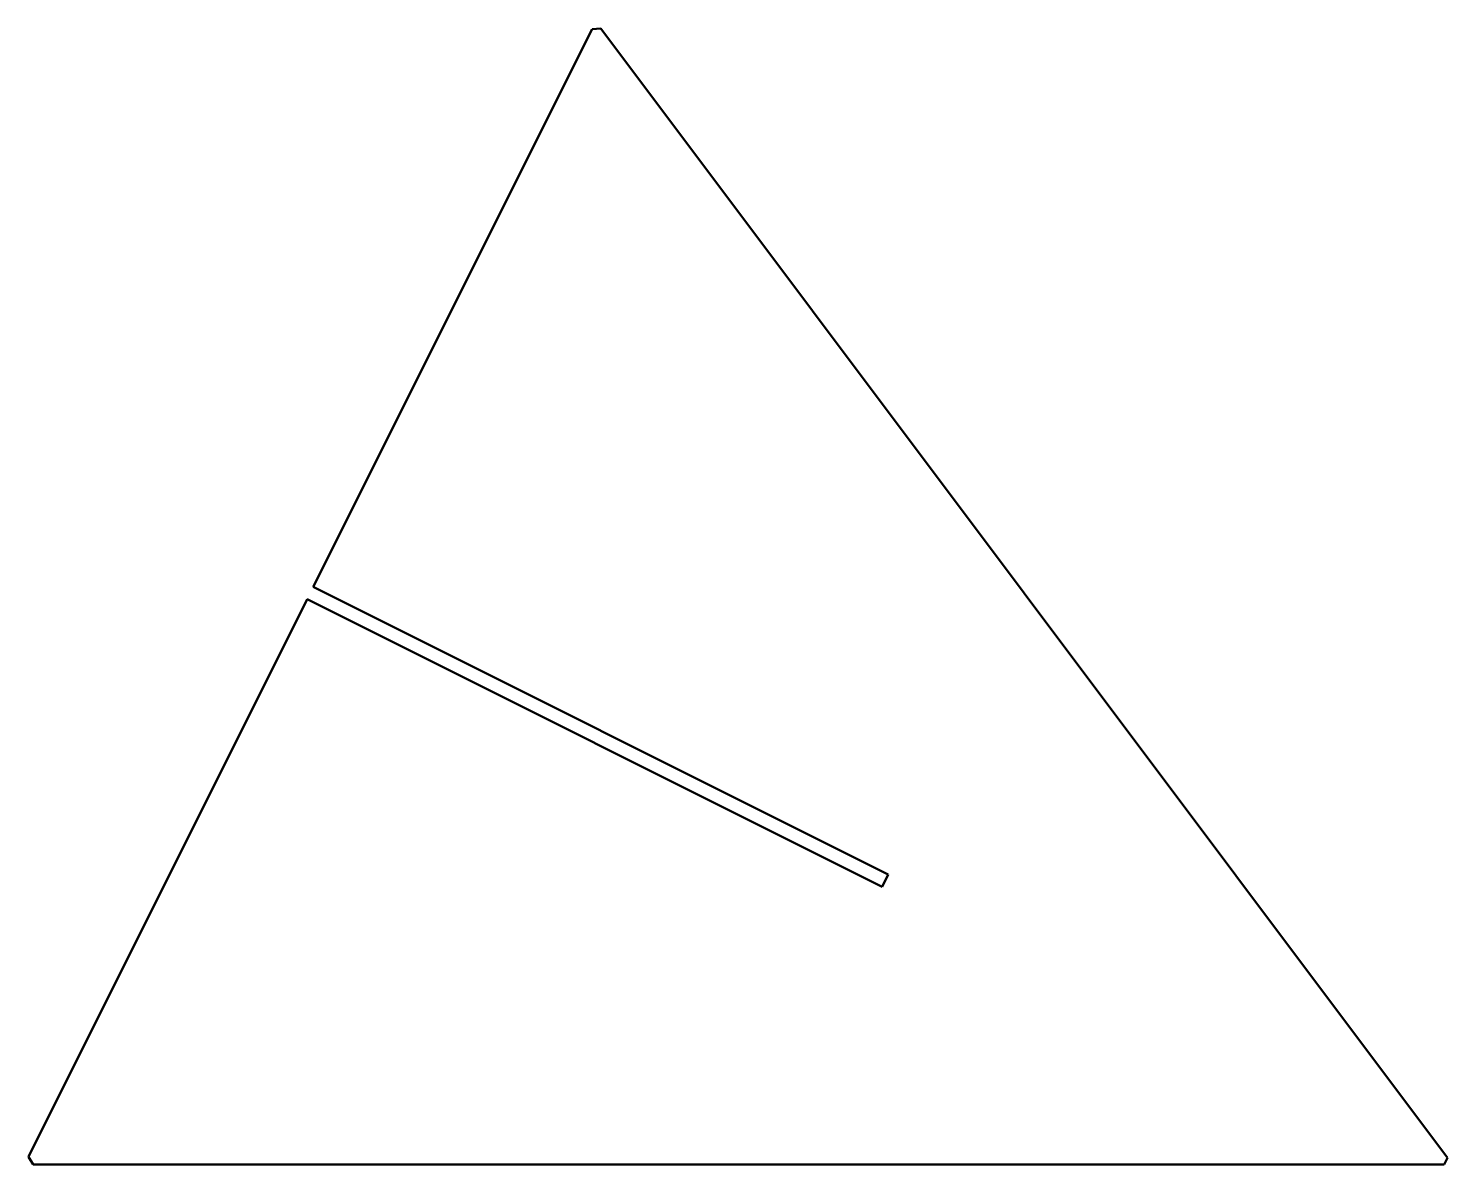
# Model space of a CAD drawing. Header units: millimetres. Extents: x 0 to 333, y 0 to 267.
import ezdxf

# ---------------------------------------------------------------- set-up
doc = ezdxf.new("R2010")
doc.units = ezdxf.units.MM
doc.layers.add('IV_OUTER_PROFILE', color=7, linetype='Continuous', lineweight=50)

msp = doc.modelspace()

# ---------------------------------------------------------------- linework, layer by layer
at = {"layer": 'IV_OUTER_PROFILE'}
for p, q in [((132.38, 266.54), (134.47, 266.73)), ((134.47, 266.73), (333.32, 1.6)), ((66.9, 135.6), (132.38, 266.54)), ((66.9, 135.6), (201.96, 68.07)), ((0, 1.79), (65.47, 132.73)), ((200.53, 65.2), (65.47, 132.73)), ((201.96, 68.07), (200.53, 65.2)), ((1.11, 0), (0, 1.79)), ((332.52, 0), (1.11, 0)), ((333.32, 1.6), (332.52, 0))]:
    msp.add_line(p, q, dxfattribs=at)

doc.saveas('drawing.dxf')
